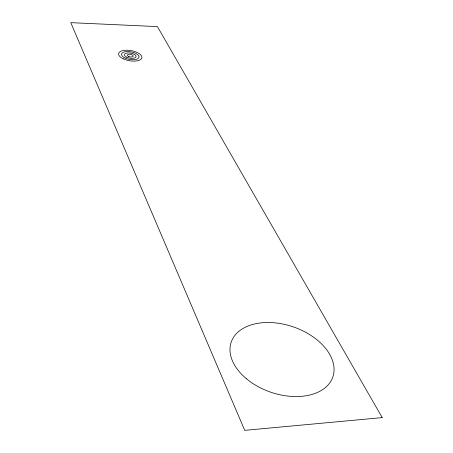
<?xml version="1.0" encoding="UTF-8"?>
<svg xmlns="http://www.w3.org/2000/svg" width="453" height="453" viewBox="0 0 453 453"><rect width="100%" height="100%" fill="white"/><g stroke="black" fill="none" stroke-linecap="round" stroke-linejoin="round"><path stroke-width="0.68" d="M382.219 417.615L244.728 430.35L70.781 22.65L157.434 26.602L382.219 417.615M123.329 58.867A11.829 5.13 10 0 0 141.868 57.899A11.829 5.13 10 0 0 125.577 50.243A11.829 5.13 10 0 0 123.329 58.867M125.056 58.035A8.873 3.851 10 0 0 138.975 57.333A8.873 3.851 10 0 0 126.778 51.574A8.873 3.851 10 0 0 125.056 58.035M126.789 57.22A5.912 2.565 10 0 0 136.076 56.761A5.912 2.565 10 0 0 127.961 52.916A5.912 2.565 10 0 0 126.789 57.22M128.527 56.415A2.956 1.285 10 0 0 133.176 56.189A2.956 1.285 10 0 0 129.128 54.264A2.956 1.285 10 0 0 128.527 56.415M246.172 378.527A53.731 34.553 18.9 0 0 332.615 377.598A53.731 34.553 18.9 0 0 267.253 322.508A53.731 34.553 18.9 0 0 246.172 378.527"/></g></svg>
